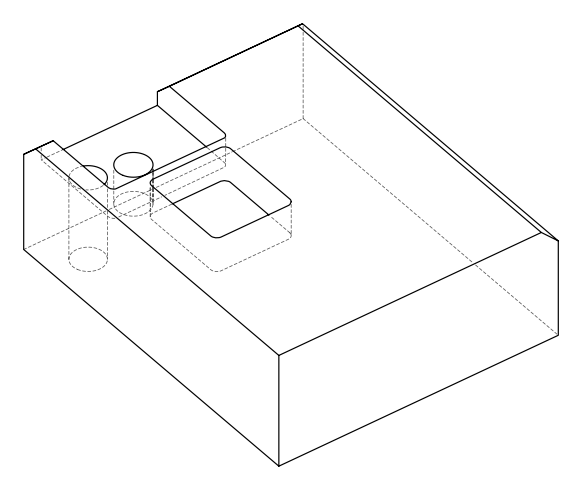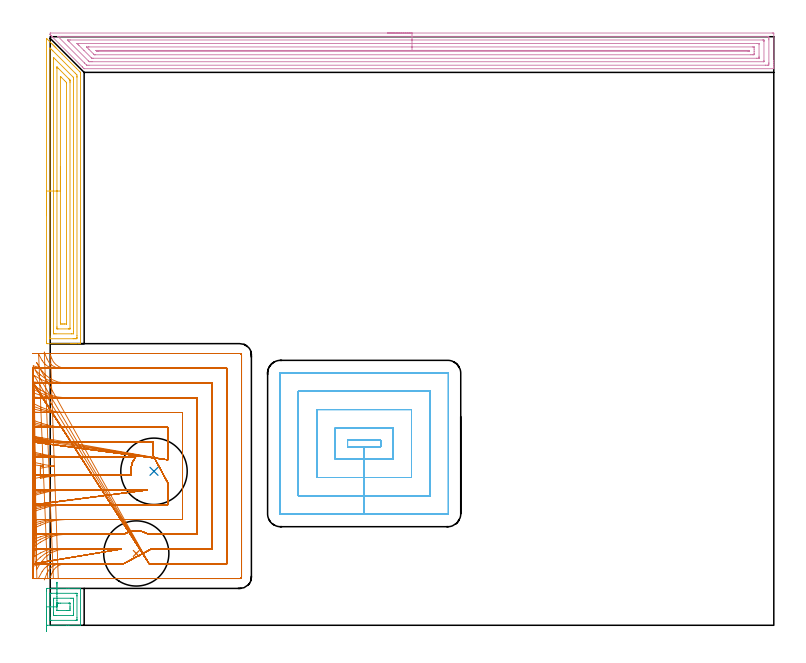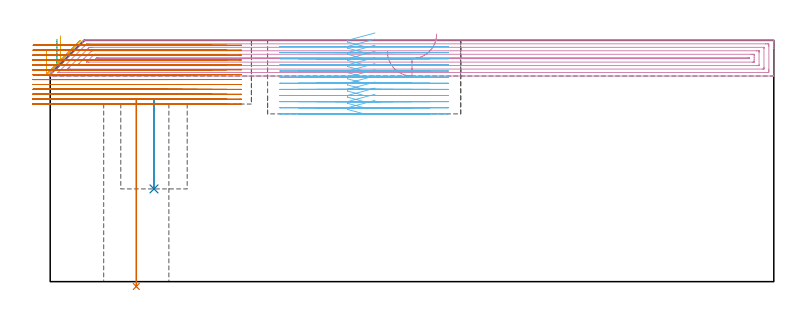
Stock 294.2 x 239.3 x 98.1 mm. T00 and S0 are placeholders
(PLAN: 7 operations, 4 tool changes, 94.5 min)
(1 INDEXABLE_INSERT_DRILL_THROUGH_HOLE_FROM_SOLID | STEP1HOLE | NXT0302_024 | 0.31 min | 54078 mm3)
(2 INDEXABLE_INSERT_DRILL_BLIND_HOLE_FROM_SOLID | STEP1POCKET | UGT0302_006 | 0.15 min | 34562 mm3)
(3 AREA_MILL | FG_CHAMFER_SURFACE | UGT0205_001 | 0.87 min | 2093 mm3)
(4 AREA_MILL_1 | FG_CHAMFER_SURFACE_1 | UGT0205_001 | 14 min | 30926 mm3)
(5 AREA_MILL_2 | FG_CHAMFER_SURFACE_2 | UGT0205_001 | 5 min | 11607 mm3)
(6 MILL_RECTANGULAR_POCKET | POCKET_RECTANGULAR_STRAIGHT | NXT0201_013 | Follow Part, ap 2.5, ae 75% | 18.08 min | 158003 mm3)
(7 MILL_SLOT | SLOT_PARTIAL_RECTANGULAR | NXT0201_009 | Follow Part, ap 2, ae 75% | 56.09 min | 180136 mm3)
(TOOL NXT0302_024 | Index. Insert Drill 26.5mm [880-D2650L32-03] | D26.5 PA176 FL80 Z2)
(TOOL UGT0302_006 | Indexable Insert Drill 27mm | D27 PA180 FL50 Z2)
(TOOL UGT0205_001 | Chamfer Mill 20 x 3 x 45 deg. | D20 FL50 Z2)
(TOOL NXT0201_013 | ENDMILL 10mm | D10 FL30 Z4)
(TOOL NXT0201_009 | ENDMILL 8mm [2P460-0800-NA 1630] | D8 FL26 Z6)
(OP 1 INDEXABLE_INSERT_DRILL_THROUGH_HOLE_FROM_SOLID)
G17 G21 G94 G90
T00 M6
G54
G17 G0 G90 X35. Y29.2 S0 M3
G43 Z108.1 H1
G94 G81 G98 Z-1.963 F250. R74.2
G80
M5
M2
(OP 2 INDEXABLE_INSERT_DRILL_BLIND_HOLE_FROM_SOLID)
G17 G21 G94 G90
T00 M6
G54
G17 G0 G90 X42.2 Y62.6 S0 M3
G43 Z108.1 H0
G94 G81 G98 Z37.7 F250. R74.2
G80
M5
M2
(OP 3 AREA_MILL)
G17 G21 G94 G90
T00 M6
G54
G17 G0 G90 X-1.5 Y-2.5 S1061 M3
G43 Z108.1 H0
Z94.3
G94 G1 Y-2.462 Z93.428 F250.
Y-2.348 Z92.564
Y-2.159 Z91.712
Y-1.897 Z90.88
Y-1.563 Z90.074
Y-1.16 Z89.3
Y-0.691 Z88.564
Y-0.16 Z87.872
Y0.429 Z87.229
Y1.072 Z86.64
Y1.764 Z86.108
Y2.5 Z85.64
Y3.274 Z85.237
Y4.08 Z84.903
Y4.912 Z84.641
Y5.764 Z84.452
Y6.628 Z84.338
Y7.5 Z84.3
Y14.018
X-1.497 Y14.551 Z84.303
X-1.491 Y14.991 Z84.305
X-1.154 Y15. Z84.641
X6.711 Z92.504
X7.567 Z93.367
X12.287 Y14.999 Z98.087
X12.297 Y14.994 Z98.096
X12.3 Y14.991 Z98.1
Y0.009
X12.297 Y0.006 Z98.096
X12.287 Y0.001 Z98.087
X7.567 Y0. Z93.367
X6.711 Z92.504
X-1.154 Y0.001 Z84.641
X-1.491 Y0.009 Z84.305
X-1.494 Y0.107 Z84.302
X-1.499 Y0.45 Z84.301
X-1.5 Y0.798 Z84.3
Y7.5
X-0.086 Z85.714
Y9.948
Y11.907
X-0.085 Y12.591 Z85.715
X-0.082 Y12.788 Z85.718
X-0.079 Y12.958 Z85.721
X-0.074 Y12.99 Z85.726
X0.033 Y12.994 Z85.833
X0.173 Y12.998 Z85.973
X0.383 Y13. Z86.183
X0.594 Z86.394
X10.206 Z96.006
X10.872 Y12.998 Z96.672
X10.877 Y12.993 Z96.677
X10.88 Y12.99 Z96.68
X10.883 Y12.788 Z96.683
X10.885 Y12.103 Z96.685
X10.886 Y11.907 Z96.686
Y3.093
X10.885 Y2.41 Z96.685
X10.882 Y2.212 Z96.682
X10.879 Y2.042 Z96.679
X10.874 Y2.01 Z96.674
X10.767 Y2.006 Z96.567
X10.627 Y2.002 Z96.427
X10.417 Y2. Z96.217
X10.206 Z96.006
X0.594 Z86.394
X-0.072 Y2.002 Z85.728
X-0.077 Y2.007 Z85.723
X-0.08 Y2.01 Z85.72
X-0.083 Y2.212 Z85.717
X-0.086 Y2.897 Z85.714
Y3.093
Y7.5
X1.328 Z87.128
Y10.284
X1.329 Y10.424 Z87.129
X1.332 Y10.705 Z87.132
X1.335 Y10.891 Z87.135
X1.341 Y10.991 Z87.141
X1.493 Y11. Z87.293
X8.459 Z94.259
X9.333 Y10.997 Z95.133
X9.363 Y10.994 Z95.163
X9.465 Y10.941 Z95.265
X9.467 Y10.89 Z95.267
X9.471 Y10.144 Z95.271
Y10.004
Y4.576
X9.468 Y4.296 Z95.268
X9.464 Y4.109 Z95.264
X9.459 Y4.009 Z95.259
X9.307 Y4. Z95.107
X2.341 Z88.141
X1.467 Y4.003 Z87.267
X1.437 Y4.006 Z87.237
X1.335 Y4.059 Z87.135
X1.333 Y4.11 Z87.133
X1.329 Y4.856 Z87.129
Y4.996
X1.328 Y7.5 Z87.128
X2.743 Z88.543
Y7.976
X2.745 Y8.381 Z88.545
X2.749 Y8.851 Z88.549
X2.761 Y8.99 Z88.561
X2.909 Y8.994 Z88.709
X3.215 Y8.998 Z89.015
X3.476 Y9. Z89.276
X4.089 Z89.889
X7.585 Z93.385
X7.846 Z93.646
X7.971 Y8.995 Z93.771
X8.034 Y8.99 Z93.834
X8.051 Y8.983 Z93.851
X8.052 Y8.969 Z93.852
X8.056 Y8.787 Z93.856
X8.057 Y7.5 Z93.857
Y7.024
X8.055 Y6.619 Z93.855
X8.051 Y6.149 Z93.851
X8.039 Y6.01 Z93.839
X7.891 Y6.006 Z93.691
X7.585 Y6.002 Z93.385
X7.324 Y6. Z93.124
X6.711 Z92.511
X3.215 Z89.015
X2.954 Y6.001 Z88.754
X2.828 Y6.005 Z88.628
X2.766 Y6.01 Z88.566
X2.749 Y6.017 Z88.549
X2.747 Y6.031 Z88.547
X2.744 Y6.213 Z88.544
X2.743 Y7.5 Z88.543
Y8.372 Z88.581
Y9.236 Z88.695
Y10.088 Z88.884
Y10.92 Z89.146
Y11.726 Z89.48
Y12.5 Z89.883
Y13.236 Z90.352
Y13.928 Z90.883
Y14.571 Z91.472
X2.744 Y15.16 Z92.116
Y15.691 Z92.808
Y16.16 Z93.544
Y16.562 Z94.318
Y16.896 Z95.124
Y17.158 Z95.956
Y17.347 Z96.807
Y17.461 Z97.672
Y17.499 Z98.544
G0 Z108.1
M5
M2
(OP 4 AREA_MILL_1)
G17 G21 G94 G90
T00 M6
G54
G17 G0 G90 X137.1 Y240.8 S1061 M3
G43 Z108.1 H0
Z93.6
G94 G1 X137.138 Z92.728 F250.
X137.252 Z91.863
X137.441 Z91.012
X137.703 Z90.18
X138.037 Z89.374
X138.44 Z88.6
X138.909 Z87.864
X139.44 Z87.172
X140.029 Z86.529
X140.672 Z85.94
X141.364 Z85.408
X142.1 Z84.94
X142.874 Z84.537
X143.68 Z84.203
X144.512 Z83.941
X145.364 Z83.752
X146.228 Z83.638
X147.1 Z83.6
X293.582
X293.902 Y240.798 Z83.601
X294.19 Y240.792 Z83.606
X294.2 Y240.501 Z83.896
Y229.544 Z94.85
Y228.994 Z95.402
Y228.654 Z95.742
Y228.104 Z96.292
Y227.764 Z96.631
Y227.083 Z97.317
Y226.739 Z97.661
Y226.349 Z98.042
X294.19 Y226.303 Z98.088
X294.029 Y226.3 Z98.1
X13.975
X13.805 Y226.305 Z98.09
X13.708 Y226.392 Z98.007
X13.172 Y226.928 Z97.471
X13.081 Y227.017 Z97.379
X1.072 Y239.039 Z85.357
X0.977 Y239.136 Z85.264
X0.873 Y239.24 Z85.16
X0.775 Y239.336 Z85.06
X0.494 Y239.619 Z84.781
X0.332 Y239.781 Z84.618
X0.156 Y239.957 Z84.442
X0. Y240.163 Z84.236
X-0.021 Y240.191 Z84.208
X-0.039 Y240.221 Z84.177
X-0.041 Y240.226 Z84.171
X-0.01 Y240.463 Z83.937
X0.01 Y240.794 Z83.606
X0.061 Y240.8 Z83.6
X147.1
Y239.386 Z85.014
X291.747 Y239.385 Z85.015
X291.796 Y239.384 Z85.016
X291.84 Y239.38 Z85.02
X292.19 Y239.336 Z85.064
X292.197 Y238.936 Z85.464
X292.199 Y238.446 Z85.954
X292.2 Y238.043 Z86.357
X292.199 Y228.654 Z95.746
X292.197 Y228.254 Z96.146
X292.19 Y227.764 Z96.636
X291.839 Y227.721 Z96.679
X291.796 Y227.718 Z96.682
X290.952 Y227.714 Z96.686
X290.902
X15.761
X14.913 Y227.718 Z96.682
X14.868 Y227.721 Z96.679
X14.833 Y227.729 Z96.671
X14.794 Y227.764 Z96.636
X13.975 Y228.576 Z95.824
X13.897 Y228.654 Z95.746
X3.227 Y239.336 Z85.064
X3.2 Y239.367 Z85.033
X3.19 Y239.382 Z85.018
X3.191 Y239.383 Z85.017
X3.206 Y239.385 Z85.015
X3.255
X4.098 Y239.386 Z85.014
X147.1
Y237.972 Z86.428
X289.592 Y237.971 Z86.429
X290.009 Y237.969 Z86.431
X290.148 Y237.967 Z86.433
X290.189 Y237.965 Z86.435
X290.194 Y237.873 Z86.527
X290.197 Y237.746 Z86.654
X290.199 Y237.556 Z86.844
X290.2 Y237.366 Z87.034
X290.199 Y229.544 Z94.856
X290.198 Y229.356 Z95.044
X290.19 Y229.165 Z95.235
X290.183 Y229.135 Z95.265
X290.165 Y229.133 Z95.267
X290.113 Y229.13 Z95.27
X290.009 Y229.129 Z95.271
X17.072
X16.655
X16.175 Y229.132 Z95.268
X15.971 Y229.135 Z95.265
X15.869 Y229.143 Z95.257
X15.761 Y229.243 Z95.157
X15.457 Y229.544 Z94.856
X7.721 Y237.288 Z87.112
X7.457 Y237.556 Z86.844
X7.195 Y237.826 Z86.574
X7.072 Y237.965 Z86.435
X7.165 Y237.968 Z86.432
X7.306 Y237.97 Z86.43
X7.721 Y237.971 Z86.429
X8.198 Y237.972 Z86.428
X147.1
Y236.557 Z87.843
X287.438
X288.133 Y236.555 Z87.845
X288.172 Y236.553 Z87.847
X288.188 Y236.551 Z87.849
X288.191 Y236.533 Z87.867
X288.196 Y236.428 Z87.972
X288.199 Y236.218 Z88.182
X288.2 Y231.347 Z93.053
X288.198 Y230.891 Z93.509
X288.195 Y230.674 Z93.726
X288.19 Y230.566 Z93.834
X288.186 Y230.549 Z93.851
X288.165 Y230.547 Z93.853
X288.112 Y230.545 Z93.855
X287.329 Y230.543 Z93.857
X287.221
X17.439
X17.047 Y230.548 Z93.852
X16.951 Y230.55 Z93.85
X16.902 Y230.56 Z93.84
X16.837 Y230.621 Z93.779
X16.655 Y230.798 Z93.602
X13.721 Y233.733 Z90.667
X11.68 Y235.775 Z88.625
X11.295 Y236.162 Z88.238
X10.997 Y236.464 Z87.936
X10.936 Y236.528 Z87.872
X10.918 Y236.55 Z87.85
X10.935 Y236.552 Z87.848
X11.006 Y236.554 Z87.846
X11.295 Y236.557 Z87.843
X11.403
X147.1
Y235.143 Z89.257
X285.543
X286.181 Y235.14 Z89.26
X286.185 Y235.137 Z89.263
X286.195 Y235.126 Z89.274
X286.198 Y234.885 Z89.515
X286.2 Y234.23 Z90.17
Y233.34 Z91.06
Y232.45 Z91.95
X286.197 Y232.215 Z92.185
X286.193 Y232.051 Z92.349
X286.19 Y231.975 Z92.425
X286.059 Y231.964 Z92.436
X285.799 Y231.96 Z92.44
X285.543 Y231.958 Z92.442
X284.908 Y231.957 Z92.443
X18.441
X18.182 Y231.959 Z92.441
X18.01 Y231.962 Z92.438
X17.952 Y231.964 Z92.436
X17.927 Y231.983 Z92.417
X17.878 Y232.028 Z92.372
X17.686 Y232.215 Z92.185
X15.761 Y234.141 Z90.259
X15.02 Y234.885 Z89.515
X14.868 Y235.041 Z89.359
X14.785 Y235.138 Z89.262
X14.799 Y235.139 Z89.261
X14.868 Y235.14 Z89.26
X15.503 Y235.143 Z89.257
X15.761
X147.1
Y233.729 Z90.671
X283.756
X284.025 Y233.727 Z90.673
X284.134 Y233.724 Z90.676
X284.182 Y233.722 Z90.678
X284.19 Y233.698 Z90.702
X284.198 Y233.554 Z90.846
Y233.49 Z90.91
X284.193 Y233.407 Z90.993
X284.19 Y233.376 Z91.024
X284.184 Y233.375 Z91.025
X284.157 Y233.373 Z91.027
X283.933 Y233.371 Z91.029
X283.756
X19.694 Y233.372 Z91.028
X19.335 Y233.373 Z91.027
X19.062 Y233.377 Z91.023
X18.982 Y233.381 Z91.019
X18.891 Y233.464 Z90.936
X18.845 Y233.507 Z90.893
X18.801 Y233.55 Z90.85
X18.716 Y233.638 Z90.762
X18.664 Y233.698 Z90.702
X18.643 Y233.724 Z90.676
X18.65 Y233.725 Z90.675
X18.71 Y233.727 Z90.673
X19.067 Y233.729 Z90.671
X19.335
X147.1
X147.972 Z90.709
X148.837 Z90.823
X149.688 Z91.012
X150.52 Z91.274
X151.326 Z91.608
X152.1 Z92.011
X152.836 Z92.48
X153.528 Z93.011
X154.171 Z93.6
X154.76 Z94.243
X155.292 Z94.935
X155.76 Z95.671
X156.163 Z96.445
X156.497 Z97.251
X156.759 Z98.083
X156.948 Z98.935
X157.062 Z99.8
X157.1 Z100.671
G0 Z108.1
M5
M2
(OP 5 AREA_MILL_2)
G17 G21 G94 G90
T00 M6
G54
G17 G0 G90 X-1.5 Y166.55 S1061 M3
G43 Z108.1 H0
Z94.3
G94 G1 Y166.588 Z93.428 F250.
Y166.702 Z92.564
Y166.891 Z91.712
Y167.153 Z90.88
Y167.487 Z90.074
Y167.89 Z89.3
Y168.358 Z88.564
Y168.89 Z87.872
Y169.479 Z87.229
Y170.122 Z86.64
Y170.814 Z86.109
Y171.55 Z85.64
Y172.324 Z85.237
Y173.13 Z84.903
Y173.962 Z84.641
Y174.813 Z84.452
Y175.678 Z84.338
Y176.55 Z84.3
Y238.36
X-1.496 Y238.546 Z84.304
X-1.493 Y238.582 Z84.305
X-1.34 Y238.44 Z84.459
X-0.026 Y237.126 Z85.773
X0.157 Y236.945 Z85.953
X0.666 Y236.434 Z86.466
X0.865 Y236.236 Z86.663
X1.031 Y236.072 Z86.825
X1.189 Y235.912 Z86.987
X1.311 Y235.79 Z87.109
X1.467 Y235.635 Z87.263
X1.618 Y235.483 Z87.416
X1.756 Y235.345 Z87.554
X1.904 Y235.198 Z87.7
X2.047 Y235.054 Z87.845
X2.202 Y234.899 Z88.
X2.341 Y234.761 Z88.137
X4.874 Y232.227 Z90.672
X10.643 Y226.457 Z96.442
X11.954 Y225.147 Z97.752
X12.001 Y225.1 Z97.799
X12.221 Y224.878 Z98.018
X12.297 Y224.795 Z98.089
X12.3 Y224.655 Z98.1
Y114.637
X12.297 Y114.51 Z98.088
X12.245 Y114.504 Z98.037
X12.194 Y114.501 Z97.986
X12.087 Y114.5 Z97.886
X11.416 Z97.215
X10.745 Z96.544
X10.206 Z96.002
X9.937 Z95.734
X9.333 Z95.129
X9.063 Z94.861
X8.459 Z94.253
X-1.154 Y114.501 Z84.643
X-1.493 Y114.51 Z84.304
X-1.496 Y114.734 Z84.302
X-1.499 Y115.083 Z84.301
X-1.5 Y115.435 Z84.3
Y176.55
X-0.086 Z85.714
X-0.085 Y234.255 Z85.715
X-0.084 Y234.454 Z85.716
X-0.081 Y234.641 Z85.719
X-0.079 Y234.716 Z85.721
X-0.033 Y234.673 Z85.767
X0.194 Y234.454 Z85.994
X0.594 Y234.057 Z86.394
X1.087 Y233.563 Z86.887
X10.206 Y224.442 Z96.006
X10.879 Y223.764 Z96.679
X10.884 Y223.073 Z96.684
X10.885 Y222.873 Z96.685
X10.886 Y117.755 Z96.686
X10.885 Y117.064 Z96.685
X10.883 Y116.864 Z96.683
X10.879 Y116.528 Z96.679
X10.555 Y116.509 Z96.355
X10.206 Y116.503 Z96.006
X9.69 Y116.5 Z95.49
X9.333 Z95.133
X0.077 Y116.501 Z85.877
X-0.042 Y116.504 Z85.758
X-0.063 Y116.506 Z85.737
X-0.079 Y116.511 Z85.721
X-0.08 Y116.536 Z85.72
X-0.084 Y116.664 Z85.716
X-0.085 Y116.864 Z85.715
X-0.086 Y117.557 Z85.714
Y176.55
X1.329 Z87.129
Y230.283
X1.331 Y230.566 Z87.131
X1.336 Y230.755 Z87.136
X1.341 Y230.85 Z87.141
X1.363 Y230.83 Z87.163
X1.467 Y230.73 Z87.267
X2.201 Y230. Z88.001
X9.333 Y222.868 Z95.133
X9.438 Y222.754 Z95.238
X9.462 Y222.727 Z95.262
X9.466 Y222.596 Z95.266
X9.47 Y222.407 Z95.27
X9.471 Y222.124 Z95.271
Y221.982
Y119.396
X9.466 Y118.646 Z95.266
X9.464 Y118.512 Z95.264
X9.333 Y118.509 Z95.133
X8.601 Y118.5 Z94.401
X2.341 Z88.141
X1.609 Y118.502 Z87.409
X1.467 Y118.507 Z87.267
X1.335 Y118.514 Z87.135
X1.332 Y118.646 Z87.132
X1.33 Y118.787 Z87.13
X1.329 Y119.537 Z87.129
Y176.55
X2.743 Z88.543
Y226.436
X2.745 Y226.916 Z88.545
X2.746 Y226.985 Z88.546
X2.747 Y226.991 Z88.547
X2.821 Y226.923 Z88.621
X2.936 Y226.812 Z88.736
X3.315 Y226.436 Z89.115
X7.585 Y222.166 Z93.385
X7.767 Y221.982 Z93.567
X7.956 Y221.783 Z93.756
X8.05 Y221.676 Z93.85
X8.053 Y221.621 Z93.853
X8.055 Y221.503 Z93.855
X8.057 Y221.091 Z93.857
Y220.61
Y120.837
X8.055 Y120.676 Z93.855
X8.052 Y120.549 Z93.852
X8.051 Y120.515 Z93.851
X8.035 Y120.51 Z93.835
X7.986 Y120.507 Z93.786
X7.585 Y120.501 Z93.385
X7.514 Y120.5 Z93.314
X3.144 Y120.501 Z88.944
X2.822 Y120.509 Z88.622
X2.749 Y120.512 Z88.549
X2.746 Y120.56 Z88.546
X2.745 Y120.612 Z88.545
X2.743 Y120.909 Z88.543
Y121.319
Y176.55
X4.157 Z89.957
Y222.873
X4.159 Y223.022 Z89.959
X4.161 Y223.095 Z89.961
X4.163 Y223.12 Z89.963
X4.175 Y223.114 Z89.975
X4.25 Y223.044 Z90.05
X4.428 Y222.873 Z90.228
X5.837 Y221.465 Z91.637
X6.208 Y221.091 Z92.008
X6.594 Y220.695 Z92.394
X6.637 Y220.649 Z92.437
X6.639 Y220.628 Z92.439
X6.641 Y220.578 Z92.441
X6.642 Y220.475 Z92.442
X6.643 Y220.27 Z92.443
X6.642 Y122.689 Z92.442
X6.641 Y122.587 Z92.441
X6.639 Y122.536 Z92.439
X6.637 Y122.517 Z92.437
X6.621 Y122.51 Z92.421
X6.422 Y122.503 Z92.222
X5.837 Y122.501 Z91.637
X5.552 Y122.5 Z91.352
X4.963 Z90.763
X4.677 Y122.501 Z90.477
X4.261 Y122.508 Z90.061
X4.164 Y122.511 Z89.964
X4.157 Y123.1 Z89.957
Y176.55
Y177.422 Z89.995
Y178.286 Z90.109
Y179.138 Z90.298
Y179.97 Z90.56
Y180.776 Z90.894
Y181.55 Z91.297
Y182.286 Z91.765
Y182.978 Z92.296
Y183.621 Z92.886
Y184.21 Z93.529
Y184.741 Z94.221
Y185.21 Z94.957
Y185.613 Z95.731
Y185.947 Z96.537
Y186.209 Z97.369
Y186.398 Z98.22
Y186.512 Z99.085
Y186.55 Z99.957
G0 Z108.1
M5
M2
(OP 6 MILL_RECTANGULAR_POCKET)
G17 G21 G94 G90
T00 M6
G54
G17 G0 G90 X132.045 Y75.2 S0 M3
G43 Z108.1 H0
Z101.1
G94 G1 X120.9 Z98.114 F250.
Y72.6 Z97.417
X127.65 Z95.608
X134.4 F500.
Y75.2
X120.9
Y72.6
X127.65
Y67.6
X139.4
Y80.2
X115.9
Y67.6
X127.65
Y60.1
X146.9
Y87.7
X108.4
Y60.1
X127.65
Y52.6
X154.4
Y95.2
X100.9
Y52.6
X127.65
Y45.1
X161.7
G3 X161.9 Y45.3 R0.2
G1 Y102.5
G3 X161.7 Y102.7 R0.2
G1 X93.6
G3 X93.4 Y102.5 R0.2
G1 Y45.3
G3 X93.6 Y45.1 R0.2
G1 X127.65
X128.65
G0 X132.045 Y75.2 Z98.608
G1 X120.9 Z95.622 F250.
Y72.6 Z94.925
X127.65 Z93.117
X134.4 F500.
Y75.2
X120.9
Y72.6
X127.65
Y67.6
X139.4
Y80.2
X115.9
Y67.6
X127.65
Y60.1
X146.9
Y87.7
X108.4
Y60.1
X127.65
Y52.6
X154.4
Y95.2
X100.9
Y52.6
X127.65
Y45.1
X161.7
G3 X161.9 Y45.3 R0.2
G1 Y102.5
G3 X161.7 Y102.7 R0.2
G1 X93.6
G3 X93.4 Y102.5 R0.2
G1 Y45.3
G3 X93.6 Y45.1 R0.2
G1 X127.65
X128.65
G0 X132.045 Y75.2 Z96.117
G1 X120.9 Z93.13 F250.
Y72.6 Z92.434
X127.65 Z90.625
X134.4 F500.
Y75.2
X120.9
Y72.6
X127.65
Y67.6
X139.4
Y80.2
X115.9
Y67.6
X127.65
Y60.1
X146.9
Y87.7
X108.4
Y60.1
X127.65
Y52.6
X154.4
Y95.2
X100.9
Y52.6
X127.65
Y45.1
X161.7
G3 X161.9 Y45.3 R0.2
G1 Y102.5
G3 X161.7 Y102.7 R0.2
G1 X93.6
G3 X93.4 Y102.5 R0.2
G1 Y45.3
G3 X93.6 Y45.1 R0.2
G1 X127.65
X128.65
G0 X132.045 Y75.2 Z93.625
G1 X120.9 Z90.639 F250.
Y72.6 Z89.942
X127.65 Z88.133
X134.4 F500.
Y75.2
X120.9
Y72.6
X127.65
Y67.6
X139.4
Y80.2
X115.9
Y67.6
X127.65
Y60.1
X146.9
Y87.7
X108.4
Y60.1
X127.65
Y52.6
X154.4
Y95.2
X100.9
Y52.6
X127.65
Y45.1
X161.7
G3 X161.9 Y45.3 R0.2
G1 Y102.5
G3 X161.7 Y102.7 R0.2
G1 X93.6
G3 X93.4 Y102.5 R0.2
G1 Y45.3
G3 X93.6 Y45.1 R0.2
G1 X127.65
X128.65
G0 X132.045 Y75.2 Z91.133
G1 X120.9 Z88.147 F250.
Y72.6 Z87.45
X127.65 Z85.642
X134.4 F500.
Y75.2
X120.9
Y72.6
X127.65
Y67.6
X139.4
Y80.2
X115.9
Y67.6
X127.65
Y60.1
X146.9
Y87.7
X108.4
Y60.1
X127.65
Y52.6
X154.4
Y95.2
X100.9
Y52.6
X127.65
Y45.1
X161.7
G3 X161.9 Y45.3 R0.2
G1 Y102.5
G3 X161.7 Y102.7 R0.2
G1 X93.6
G3 X93.4 Y102.5 R0.2
G1 Y45.3
G3 X93.6 Y45.1 R0.2
G1 X127.65
X128.65
G0 X132.045 Y75.2 Z88.642
G1 X120.9 Z85.655 F250.
Y72.6 Z84.959
X127.65 Z83.15
X134.4 F500.
Y75.2
X120.9
Y72.6
X127.65
Y67.6
X139.4
Y80.2
X115.9
Y67.6
X127.65
Y60.1
X146.9
Y87.7
X108.4
Y60.1
X127.65
Y52.6
X154.4
Y95.2
X100.9
Y52.6
X127.65
Y45.1
X161.7
G3 X161.9 Y45.3 R0.2
G1 Y102.5
G3 X161.7 Y102.7 R0.2
G1 X93.6
G3 X93.4 Y102.5 R0.2
G1 Y45.3
G3 X93.6 Y45.1 R0.2
G1 X127.65
X128.65
G0 X132.045 Y75.2 Z86.15
G1 X120.9 Z83.164 F250.
Y72.6 Z82.467
X127.65 Z80.658
X134.4 F500.
Y75.2
X120.9
Y72.6
X127.65
Y67.6
X139.4
Y80.2
X115.9
Y67.6
X127.65
Y60.1
X146.9
Y87.7
X108.4
Y60.1
X127.65
Y52.6
X154.4
Y95.2
X100.9
Y52.6
X127.65
Y45.1
X161.7
G3 X161.9 Y45.3 R0.2
G1 Y102.5
G3 X161.7 Y102.7 R0.2
G1 X93.6
G3 X93.4 Y102.5 R0.2
G1 Y45.3
G3 X93.6 Y45.1 R0.2
G1 X127.65
X128.65
G0 X132.045 Y75.2 Z83.658
G1 X120.9 Z80.672 F250.
Y72.6 Z79.975
X127.65 Z78.167
X134.4 F500.
Y75.2
X120.9
Y72.6
X127.65
Y67.6
X139.4
Y80.2
X115.9
Y67.6
X127.65
Y60.1
X146.9
Y87.7
X108.4
Y60.1
X127.65
Y52.6
X154.4
Y95.2
X100.9
Y52.6
X127.65
Y45.1
X161.7
G3 X161.9 Y45.3 R0.2
G1 Y102.5
G3 X161.7 Y102.7 R0.2
G1 X93.6
G3 X93.4 Y102.5 R0.2
G1 Y45.3
G3 X93.6 Y45.1 R0.2
G1 X127.65
X128.65
G0 X132.045 Y75.2 Z81.167
G1 X120.9 Z78.18 F250.
Y72.6 Z77.484
X127.65 Z75.675
X134.4 F500.
Y75.2
X120.9
Y72.6
X127.65
Y67.6
X139.4
Y80.2
X115.9
Y67.6
X127.65
Y60.1
X146.9
Y87.7
X108.4
Y60.1
X127.65
Y52.6
X154.4
Y95.2
X100.9
Y52.6
X127.65
Y45.1
X161.7
G3 X161.9 Y45.3 R0.2
G1 Y102.5
G3 X161.7 Y102.7 R0.2
G1 X93.6
G3 X93.4 Y102.5 R0.2
G1 Y45.3
G3 X93.6 Y45.1 R0.2
G1 X127.65
X128.65
G0 X132.045 Y75.2 Z78.675
G1 X120.9 Z75.689 F250.
Y72.6 Z74.992
X127.65 Z73.183
X134.4 F500.
Y75.2
X120.9
Y72.6
X127.65
Y67.6
X139.4
Y80.2
X115.9
Y67.6
X127.65
Y60.1
X146.9
Y87.7
X108.4
Y60.1
X127.65
Y52.6
X154.4
Y95.2
X100.9
Y52.6
X127.65
Y45.1
X161.7
G3 X161.9 Y45.3 R0.2
G1 Y102.5
G3 X161.7 Y102.7 R0.2
G1 X93.6
G3 X93.4 Y102.5 R0.2
G1 Y45.3
G3 X93.6 Y45.1 R0.2
G1 X127.65
X128.65
G0 X132.045 Y75.2 Z76.183
G1 X120.9 Z73.197 F250.
Y72.6 Z72.5
X127.65 Z70.692
X134.4 F500.
Y75.2
X120.9
Y72.6
X127.65
Y67.6
X139.4
Y80.2
X115.9
Y67.6
X127.65
Y60.1
X146.9
Y87.7
X108.4
Y60.1
X127.65
Y52.6
X154.4
Y95.2
X100.9
Y52.6
X127.65
Y45.1
X161.7
G3 X161.9 Y45.3 R0.2
G1 Y102.5
G3 X161.7 Y102.7 R0.2
G1 X93.6
G3 X93.4 Y102.5 R0.2
G1 Y45.3
G3 X93.6 Y45.1 R0.2
G1 X127.65
X128.65
G0 X132.045 Y75.2 Z73.692
G1 X120.9 Z70.705 F250.
Y72.6 Z70.009
X127.65 Z68.2
X134.4 F500.
Y75.2
X120.9
Y72.6
X127.65
Y67.6
X139.4
Y80.2
X115.9
Y67.6
X127.65
Y60.1
X146.9
Y87.7
X108.4
Y60.1
X127.65
Y52.6
X154.4
Y95.2
X100.9
Y52.6
X127.65
Y45.1
X161.7
G3 X161.9 Y45.3 R0.2
G1 Y102.5
G3 X161.7 Y102.7 R0.2
G1 X93.6
G3 X93.4 Y102.5 R0.2
G1 Y45.3
G3 X93.6 Y45.1 R0.2
G1 X127.65
X128.65
G0 Z108.1
M5
M2
(OP 7 MILL_SLOT)
G17 G21 G94 G90
T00 M6
G54
G17 G0 G90 X-6.924 Y66.332 S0 M3
G43 Z108.1 H1
Z96.108
G94 G1 X-4. Y65.662 F250.
G3 X1.487 Y64.75 R46. F500.
X-4. Y63.837 R46.
G1 Y59.723
G2 X6.28 Y61. R42.
G1 X32.843
G2 X34.759 Y68.5 R9.506
G1 X6.274
G2 X-4. Y69.776 R42.
G1 X-6.909 Y70.51 F250.
X-6.875 Y52.644
X-4. Y53.501
G2 X6.28 Y55. R36. F500.
G1 X36.505
X39.505 F250.
G0 Z108.1
X-6.818 Y46.156
Z96.108
G1 X-4. Y47.184
G2 X6.28 Y49. R30. F500.
G1 X47.8
Y54.932
Y57.932 F250.
X41.8 Y69.089 F500.
Y72.089 F250.
Y74.5 F500.
X6.274
G2 X-4. Y75.997 R36.
G1 X-6.875 Y76.853 F250.
X47.8 Y67.269 F500.
Y70.269 F250.
Y80.5 F500.
X6.274
G2 X-4. Y82.314 R30.
G1 X-6.819 Y83.341 F250.
X-6.711 Y39.402
X-4. Y40.687
G2 X6.28 Y43. R24. F500.
G1 X53.8
Y86.5
X6.274
G2 X-4. Y88.81 R24.
G1 X-6.711 Y90.094 F250.
X-6.463 Y32.063
X-4. Y33.776
G2 X6.28 Y37. R18. F500.
G1 X30.031
G2 X31.172 Y37.619 R9.25
X31.47 Y37.749 R9.249
X34.032 Y38.398 R9.25
X36.205 Y38.368 R9.224
X39.169 Y37.455 R9.234
X39.969 Y37. R9.25
G1 X59.8
Y92.5
X6.274
G2 X-4. Y95.72 R18.
G1 X-6.463 Y97.432 F250.
X-5.548 Y22.621
X-4. Y25.191
G2 X6.28 Y31. R12. F500.
G1 X25.929
X28.929 F250.
G0 Z108.1
X0.123 Y19.585
Z96.108
G1 X0.623 Y21.
G2 X6.28 Y25. R6. F500.
G1 X26.761
X29.761 F250.
X41.07 Y31. F500.
X44.07 F250.
X65.8 F500.
Y98.5
X6.274
G2 X-4. Y104.299 R12.
G1 X-5.55 Y106.867 F250.
X40.239 Y25. F500.
X43.239 F250.
X71.8 F500.
Y104.5
X6.274
G2 X0.616 Y108.501 R6.
G1 X0.117 Y109.916 F250.
X3.28 Y19. F500.
X6.28 F250.
X77.2 F500.
G3 X77.8 Y19.6 R0.6
G1 Y109.9
G3 X77.2 Y110.5 R0.6
G1 X6.274
X3.274 F250.
G0 Z108.1
X-6.941 Y59.583
Z94.115
G1 X-4. Y60.174
G2 X4.286 Y61. R42. F500.
G1 X32.843
G2 X34.759 Y68.5 R9.506
G1 X4.286
G2 X-4. Y69.326 R42.
G1 X-6.941 Y69.917 F250.
X-6.919 Y53.343
X-4. Y54.033
G2 X4.286 Y55. R36. F500.
G1 X36.505
X39.505 F250.
G0 Z108.1
X-6.883 Y47.004
Z94.115
G1 X-4. Y47.833
G2 X4.286 Y49. R30. F500.
G1 X47.8
Y54.932
Y57.932 F250.
X41.8 Y69.089 F500.
Y72.089 F250.
Y74.5 F500.
X4.286
G2 X-4. Y75.467 R36.
G1 X-6.919 Y76.157 F250.
X47.8 Y67.269 F500.
Y70.269 F250.
Y80.5 F500.
X4.286
G2 X-4. Y81.667 R30.
G1 X-6.883 Y82.496 F250.
X-6.816 Y40.488
X-4. Y41.524
G2 X4.286 Y43. R24. F500.
G1 X53.8
Y86.5
X4.286
G2 X-4. Y87.976 R24.
G1 X-6.816 Y89.012 F250.
X-6.663 Y33.598
X-4. Y34.979
G2 X4.286 Y37. R18. F500.
G1 X30.031
G2 X30.658 Y37.366 R9.25
X31.473 Y37.75 R9.249
X34.165 Y38.411 R9.25
X36.205 Y38.368 R9.224
X39.115 Y37.482 R9.234
X39.969 Y37. R9.25
G1 X59.8
Y92.5
X4.286
G2 X-4. Y94.521 R18.
G1 X-6.663 Y95.902 F250.
X-6.17 Y25.608
X-4. Y27.68
G2 X4.286 Y31. R12. F500.
G1 X25.929
X28.929 F250.
G0 Z108.1
X-2.397 Y18.426
Z94.115
G1 X-1.29 Y21.214
G2 X4.286 Y25. R6. F500.
G1 X26.761
X29.761 F250.
X41.07 Y31. F500.
X44.07 F250.
X65.8 F500.
Y98.5
X4.286
G2 X-4. Y101.82 R12.
G1 X-6.17 Y103.892 F250.
X40.239 Y25. F500.
X43.239 F250.
X71.8 F500.
Y104.5
X4.286
G2 X-1.291 Y108.287 R6.
G1 X-2.397 Y111.076 F250.
X1.286 Y19. F500.
X4.286 F250.
X77.2 F500.
G3 X77.8 Y19.6 R0.6
G1 Y109.9
G3 X77.2 Y110.5 R0.6
G1 X4.286
X1.286 F250.
G0 Z108.1
X-6.974 Y65.284
Z92.123
G1 X-4. Y64.893
G3 X-2.792 Y64.75 R46. F500.
X-4. Y64.607 R46.
G1 Y60.569
G2 X1.999 Y61. R42.
G1 X32.844
G2 X34.759 Y68.5 R9.506
G1 X1.997
G2 X-4. Y68.93 R42.
G1 X-6.969 Y69.359 F250.
X-6.958 Y53.997
X-4. Y54.497
G2 X1.999 Y55. R36. F500.
G1 X36.506
X39.506 F250.
G0 Z108.1
X-6.939 Y47.794
Z92.123
G1 X-4. Y48.394
G2 X1.999 Y49. R30. F500.
G1 X47.8
Y54.933
Y57.933 F250.
X41.8 Y69.089 F500.
Y72.089 F250.
Y74.5 F500.
X1.997
G2 X-4. Y75.003 R36.
G1 X-6.958 Y75.503 F250.
X47.8 Y67.269 F500.
Y70.269 F250.
Y80.5 F500.
X1.997
G2 X-4. Y81.105 R30.
G1 X-6.939 Y81.705 F250.
X-6.905 Y41.488
X-4. Y42.238
G2 X1.999 Y43. R24. F500.
G1 X53.8
Y86.5
X1.997
G2 X-4. Y87.261 R24.
G1 X-6.905 Y88.011 F250.
X-6.828 Y34.971
X-4. Y35.971
G2 X1.999 Y37. R18. F500.
G1 X30.03
G2 X30.311 Y37.172 R9.249
X31.473 Y37.75 R9.249
X39.969 Y37. R9.25
G1 X59.8
Y92.5
X1.997
G2 X-4. Y93.528 R18.
G1 X-6.829 Y94.528 F250.
X-6.598 Y27.893
X-4. Y29.393
G2 X1.999 Y31. R12. F500.
G1 X25.929
X28.929 F250.
G0 Z108.1
X-4.704 Y19.256
Z92.123
G1 X-3.261 Y21.886
G2 X1.999 Y25. R6. F500.
G1 X26.761
X29.761 F250.
X41.072 Y31. F500.
X44.072 F250.
X65.8 F500.
Y98.5
X1.997
G2 X-4. Y100.106 R12.
G1 X-6.599 Y101.605 F250.
X40.24 Y25. F500.
X43.24 F250.
X71.8 F500.
Y104.5
X1.997
G2 X-3.263 Y107.612 R6.
G1 X-4.707 Y110.242 F250.
X-1.001 Y19. F500.
X1.999 F250.
X77.2 F500.
G3 X77.8 Y19.6 R0.6
G1 Y109.9
G3 X77.2 Y110.5 R0.6
G1 X1.997
X-1.003 F250.
G0 Z108.1
X-6.998 Y60.858
Z90.131
G1 X-4. Y60.97
G2 X-2.425 Y61. R42. F500.
G1 X32.844
G2 X34.759 Y68.5 R9.506
G1 X-2.427
G2 X-4. Y68.529 R42.
G1 X-6.998 Y68.642 F250.
X-6.997 Y54.834
X-4. Y54.966
G2 X-2.425 Y55. R36. F500.
G1 X36.506
X39.506 F250.
X-6.996 Y48.801 F500.
X-4. Y48.959 F250.
G2 X-2.425 Y49. R30. F500.
G1 X47.8
Y54.933
Y57.933 F250.
X41.8 Y69.089 F500.
Y72.089 F250.
Y74.5 F500.
X-2.427
G2 X-4. Y74.534 R36.
G1 X-6.997 Y74.665 F250.
X47.8 Y67.269 F500.
Y70.269 F250.
Y80.5 F500.
X-2.427
G2 X-4. Y80.541 R30.
G1 X-6.996 Y80.699 F250.
X-6.994 Y42.751
X-4. Y42.948
G2 X-2.425 Y43. R24. F500.
G1 X53.8
Y86.5
X-2.427
G2 X-4. Y86.552 R24.
G1 X-6.994 Y86.748 F250.
X-6.988 Y36.668
X-4. Y36.931
G2 X-2.425 Y37. R18. F500.
G1 X30.031
G2 X31.178 Y37.622 R9.25
X31.469 Y37.748 R9.249
X39.969 Y37. R9.25
G1 X59.8
Y92.5
X-2.427
G2 X-4. Y92.569 R18.
G1 X-6.989 Y92.831 F250.
X-6.974 Y30.502
X-4. Y30.896
G2 X-2.425 Y31. R12. F500.
G1 X25.929
X28.929 F250.
G0 Z108.1
X-6.895 Y24.002
Z90.131
G1 X-4. Y24.79
G2 X-2.425 Y25. R6. F500.
G1 X26.761
X29.761 F250.
X41.072 Y31. F500.
X44.072 F250.
X65.8 F500.
Y98.5
X-2.427
G2 X-4. Y98.604 R12.
G1 X-6.974 Y98.997 F250.
X40.24 Y25. F500.
X43.24 F250.
X71.8 F500.
Y104.5
X-2.427
G2 X-4. Y104.71 R6.
G1 X-6.895 Y105.496 F250.
X-5.425 Y19.
X-2.425
X77.2 F500.
G3 X77.8 Y19.6 R0.6
G1 Y109.9
G3 X77.2 Y110.5 R0.6
G1 X-2.427
X-5.427 F250.
G0 X-7. Y60.988 Z88.138
G1 X-4. Y61.
X-3.834 F500.
X32.843
G2 X34.759 Y68.5 R9.506
G1 X-3.835
X-4.
X-7. Y68.512 F250.
Y54.986
X-4. Y55.
X-3.834 F500.
X36.505
X39.505 F250.
X-7. Y48.983 F500.
X-4. Y49. F250.
X-3.834 F500.
X47.8
Y54.932
Y57.932 F250.
X41.8 Y69.088 F500.
Y72.088 F250.
Y74.5 F500.
X-3.835
X-4.
X-7. Y74.514 F250.
X47.8 Y67.269 F500.
Y70.269 F250.
Y80.5 F500.
X-3.835
X-4.
X-7. Y80.517 F250.
Y42.979
X-4. Y42.999
X-3.834 Y43. F500.
X53.8
Y86.5
X-3.835
X-4. Y86.501
X-7. Y86.521 F250.
Y36.972
X-4. Y36.999
X-3.834 Y37. F500.
X30.031
G2 X31.007 Y37.542 R9.25
X31.469 Y37.748 R9.25
X39.969 Y37. R9.25
G1 X59.8
Y92.5
X-3.835
X-4. Y92.501
X-7. Y92.528 F250.
Y30.957
X-4. Y30.999
X-3.834 Y31. F500.
X25.929
X28.929 F250.
X-6.999 Y24.915 F500.
X-4. Y24.998 F250.
X-3.834 Y25. F500.
X26.761
X29.761 F250.
X41.072 Y31. F500.
X44.072 F250.
X65.8 F500.
Y98.5
X-3.835
X-4. Y98.501
X-7. Y98.542 F250.
X40.24 Y25. F500.
X43.24 F250.
X71.8 F500.
Y104.5
X-3.835
X-4. Y104.502
X-6.999 Y104.585 F250.
X-6.834 Y19.
X-3.834
X77.2 F500.
G3 X77.8 Y19.6 R0.6
G1 Y109.9
G3 X77.2 Y110.5 R0.6
G1 X-3.835
X-6.835 F250.
G0 X-7. Y61. Z86.146
G1 X-4.
X32.843 F500.
G2 X34.759 Y68.5 R9.506
G1 X-4.
X-7. F250.
Y55.
X-4.
X36.505 F500.
X39.505 F250.
X-7. Y49. F500.
X-4. F250.
X47.8 F500.
Y54.933
Y57.933 F250.
X41.8 Y69.088 F500.
Y72.088 F250.
Y74.5 F500.
X-4.
X-7. F250.
X47.8 Y67.268 F500.
Y70.268 F250.
Y80.5 F500.
X-4.
X-7. F250.
Y43.
X-4.
X53.8 F500.
Y86.5
X-4.
X-7. F250.
Y37.
X-4.
X30.031 F500.
G2 X30.807 Y37.444 R9.25
X31.468 Y37.748 R9.25
X39.969 Y37. R9.25
G1 X59.8
Y92.5
X-4.
X-7. F250.
Y31.
X-4.
X25.93 F500.
X28.93 F250.
X-7. Y25. F500.
X-4. F250.
X26.761 F500.
X29.761 F250.
X41.072 Y31. F500.
X44.072 F250.
X65.8 F500.
Y98.5
X-4.
X-7. F250.
X40.24 Y25. F500.
X43.24 F250.
X71.8 F500.
Y104.5
X-4.
X-7. F250.
Y19.
X-4.
X77.2 F500.
G3 X77.8 Y19.6 R0.6
G1 Y109.9
G3 X77.2 Y110.5 R0.6
G1 X-4.
X-7. F250.
G0 Y61. Z84.154
G1 X-4.
X32.843 F500.
G2 X34.759 Y68.5 R9.506
G1 X-4.
X-7. F250.
Y55.
X-4.
X36.505 F500.
X39.505 F250.
X-7. Y49. F500.
X-4. F250.
X47.8 F500.
Y54.933
Y57.933 F250.
X41.8 Y69.088 F500.
Y72.088 F250.
Y74.5 F500.
X-4.
X-7. F250.
X47.8 Y67.268 F500.
Y70.268 F250.
Y80.5 F500.
X-4.
X-7. F250.
Y43.
X-4.
X53.8 F500.
Y86.5
X-4.
X-7. F250.
Y37.
X-4.
X30.031 F500.
G2 X30.502 Y37.281 R9.25
X39.967 Y37. R9.251
G1 X59.8
Y92.5
X-4.
X-7. F250.
Y31.
X-4.
X25.93 F500.
X28.93 F250.
X-7. Y25. F500.
X-4. F250.
X26.761 F500.
X29.761 F250.
X41.072 Y31. F500.
X44.072 F250.
X65.8 F500.
Y98.5
X-4.
X-7. F250.
X40.238 Y25. F500.
X43.238 F250.
X71.8 F500.
Y104.5
X-4.
X-7. F250.
Y19.
X-4.
X77.2 F500.
G3 X77.8 Y19.6 R0.6
G1 Y109.9
G3 X77.2 Y110.5 R0.6
G1 X-4.
X-7. F250.
G0 Y61. Z82.162
G1 X-4.
X32.843 F500.
G2 X34.759 Y68.5 R9.506
G1 X-4.
X-7. F250.
Y55.
X-4.
X36.505 F500.
X39.505 F250.
X-7. Y49. F500.
X-4. F250.
X47.8 F500.
Y54.932
Y57.932 F250.
X41.8 Y69.089 F500.
Y72.089 F250.
Y74.5 F500.
X-4.
X-7. F250.
X47.8 Y67.269 F500.
Y70.269 F250.
Y80.5 F500.
X-4.
X-7. F250.
Y43.
X-4.
X53.8 F500.
Y86.5
X-4.
X-7. F250.
Y37.
X-4.
X30.03 F500.
G2 X30.409 Y37.229 R9.25
X39.967 Y37. R9.251
G1 X59.8
Y92.5
X-4.
X-7. F250.
Y31.
X-4.
X25.929 F500.
X28.929 F250.
X-7. Y25. F500.
X-4. F250.
X26.761 F500.
X29.761 F250.
X41.072 Y31. F500.
X44.072 F250.
X65.8 F500.
Y98.5
X-4.
X-7. F250.
X40.238 Y25. F500.
X43.238 F250.
X71.8 F500.
Y104.5
X-4.
X-7. F250.
Y19.
X-4.
X77.2 F500.
G3 X77.8 Y19.6 R0.6
G1 Y109.9
G3 X77.2 Y110.5 R0.6
G1 X-4.
X-7. F250.
G0 Y61. Z80.169
G1 X-4.
X32.843 F500.
G2 X34.759 Y68.5 R9.506
G1 X-4.
X-7. F250.
Y55.
X-4.
X36.505 F500.
X39.505 F250.
X-7. Y49. F500.
X-4. F250.
X47.8 F500.
Y54.932
Y57.932 F250.
X41.8 Y69.089 F500.
Y72.089 F250.
Y74.5 F500.
X-4.
X-7. F250.
X47.8 Y67.269 F500.
Y70.269 F250.
Y80.5 F500.
X-4.
X-7. F250.
Y43.
X-4.
X53.8 F500.
Y86.5
X-4.
X-7. F250.
Y37.
X-4.
X30.031 F500.
G2 X31.159 Y37.614 R9.25
X31.469 Y37.748 R9.25
X39.598 Y37.224 R9.25
X39.968 Y37. R9.245
G1 X59.8
Y92.5
X-4.
X-7. F250.
Y31.
X-4.
X25.929 F500.
X28.929 F250.
X-7. Y25. F500.
X-4. F250.
X26.761 F500.
X29.761 F250.
X41.07 Y31. F500.
X44.07 F250.
X65.8 F500.
Y98.5
X-4.
X-7. F250.
X40.239 Y25. F500.
X43.239 F250.
X71.8 F500.
Y104.5
X-4.
X-7. F250.
Y19.
X-4.
X77.2 F500.
G3 X77.8 Y19.6 R0.6
G1 Y109.9
G3 X77.2 Y110.5 R0.6
G1 X-4.
X-7. F250.
G0 Y61. Z78.177
G1 X-4.
X32.844 F500.
G2 X34.759 Y68.5 R9.507
G1 X-4.
X-7. F250.
Y55.
X-4.
X36.506 F500.
X39.506 F250.
X-7. Y49. F500.
X-4. F250.
X47.8 F500.
Y54.932
Y57.932 F250.
X41.8 Y69.088 F500.
Y72.088 F250.
Y74.5 F500.
X-4.
X-7. F250.
X47.8 Y67.269 F500.
Y70.269 F250.
Y80.5 F500.
X-4.
X-7. F250.
Y43.
X-4.
X53.8 F500.
Y86.5
X-4.
X-7. F250.
Y37.
X-4.
X30.031 F500.
G2 X30.985 Y37.532 R9.25
X31.468 Y37.748 R9.25
G1 X31.529 Y37.773
G2 X39.697 Y37.166 R9.25
X39.968 Y37. R9.245
G1 X59.8
Y92.5
X-4.
X-7. F250.
Y31.
X-4.
X25.929 F500.
X28.929 F250.
X-7. Y25. F500.
X-4. F250.
X26.761 F500.
X29.761 F250.
X41.07 Y31. F500.
X44.07 F250.
X65.8 F500.
Y98.5
X-4.
X-7. F250.
X40.239 Y25. F500.
X43.239 F250.
X71.8 F500.
Y104.5
X-4.
X-7. F250.
Y19.
X-4.
X77.2 F500.
G3 X77.8 Y19.6 R0.6
G1 Y109.9
G3 X77.2 Y110.5 R0.6
G1 X-4.
X-7. F250.
G0 Y61. Z76.185
G1 X-4.
X32.844 F500.
G2 X34.759 Y68.5 R9.507
G1 X-4.
X-7. F250.
Y55.
X-4.
X36.506 F500.
X39.506 F250.
X-7. Y49. F500.
X-4. F250.
X47.8 F500.
Y54.932
Y57.932 F250.
X41.8 Y69.087 F500.
Y72.087 F250.
Y74.5 F500.
X-4.
X-7. F250.
X47.8 Y67.267 F500.
Y70.267 F250.
Y80.5 F500.
X-4.
X-7. F250.
Y43.
X-4.
X53.8 F500.
Y86.5
X-4.
X-7. F250.
Y37.
X-4.
X30.031 F500.
G2 X30.643 Y37.358 R9.25
X31.484 Y37.754 R9.25
X39.96 Y37. R9.255
G1 X59.8
Y92.5
X-4.
X-7. F250.
Y31.
X-4.
X25.93 F500.
X28.93 F250.
X-7. Y25. F500.
X-4. F250.
X26.761 F500.
X29.761 F250.
X41.07 Y31. F500.
X44.07 F250.
X65.8 F500.
Y98.5
X-4.
X-7. F250.
X40.239 Y25. F500.
X43.239 F250.
X71.8 F500.
Y104.5
X-4.
X-7. F250.
Y19.
X-4.
X77.2 F500.
G3 X77.8 Y19.6 R0.6
G1 Y109.9
G3 X77.2 Y110.5 R0.6
G1 X-4.
X-7. F250.
G0 Y61. Z74.192
G1 X-4.
X32.843 F500.
G2 X34.759 Y68.5 R9.506
G1 X-4.
X-7. F250.
Y55.
X-4.
X36.505 F500.
X39.505 F250.
X-7. Y49. F500.
X-4. F250.
X47.8 F500.
Y54.933
Y57.933 F250.
X41.8 Y69.087 F500.
Y72.087 F250.
Y74.5 F500.
X-4.
X-7. F250.
X47.8 Y67.267 F500.
Y70.267 F250.
Y80.5 F500.
X-4.
X-7. F250.
Y43.
X-4.
X53.8 F500.
Y86.5
X-4.
X-7. F250.
Y37.
X-4.
X30.031 F500.
G2 X31.047 Y37.561 R9.25
X31.469 Y37.748 R9.249
G1 X31.526 Y37.772
G2 X39.96 Y37. R9.255
G1 X59.8
Y92.5
X-4.
X-7. F250.
Y31.
X-4.
X25.93 F500.
X28.93 F250.
X-7. Y25. F500.
X-4. F250.
X26.761 F500.
X29.761 F250.
X41.07 Y31. F500.
X44.07 F250.
X65.8 F500.
Y98.5
X-4.
X-7. F250.
X40.239 Y25. F500.
X43.239 F250.
X71.8 F500.
Y104.5
X-4.
X-7. F250.
Y19.
X-4.
X77.2 F500.
G3 X77.8 Y19.6 R0.6
G1 Y109.9
G3 X77.2 Y110.5 R0.6
G1 X-4.
X-7. F250.
G0 Y61. Z72.2
G1 X-4.
X32.843 F500.
G2 X34.759 Y68.5 R9.506
G1 X-4.
X-7. F250.
Y55.
X-4.
X36.505 F500.
X39.505 F250.
X-7. Y49. F500.
X-4. F250.
X47.8 F500.
Y54.933
Y57.933 F250.
X41.8 Y69.089 F500.
Y72.089 F250.
Y74.5 F500.
X-4.
X-7. F250.
X47.8 Y67.269 F500.
Y70.269 F250.
Y80.5 F500.
X-4.
X-7. F250.
Y43.
X-4.
X53.8 F500.
Y86.5
X-4.
X-7. F250.
Y37.
X-4.
X30.031 F500.
G2 X31.189 Y37.627 R9.25
X31.469 Y37.748 R9.249
X39.969 Y37. R9.25
G1 X59.8
Y92.5
X-4.
X-7. F250.
Y31.
X-4.
X25.929 F500.
X28.929 F250.
X-7. Y25. F500.
X-4. F250.
X26.761 F500.
X29.761 F250.
X41.072 Y31. F500.
X44.072 F250.
X65.8 F500.
Y98.5
X-4.
X-7. F250.
X40.24 Y25. F500.
X43.24 F250.
X71.8 F500.
Y104.5
X-4.
X-7. F250.
Y19.
X-4.
X77.2 F500.
G3 X77.8 Y19.6 R0.6
G1 Y109.9
G3 X77.2 Y110.5 R0.6
G1 X-4.
X-7. F250.
G0 Z108.1
M5
M2
